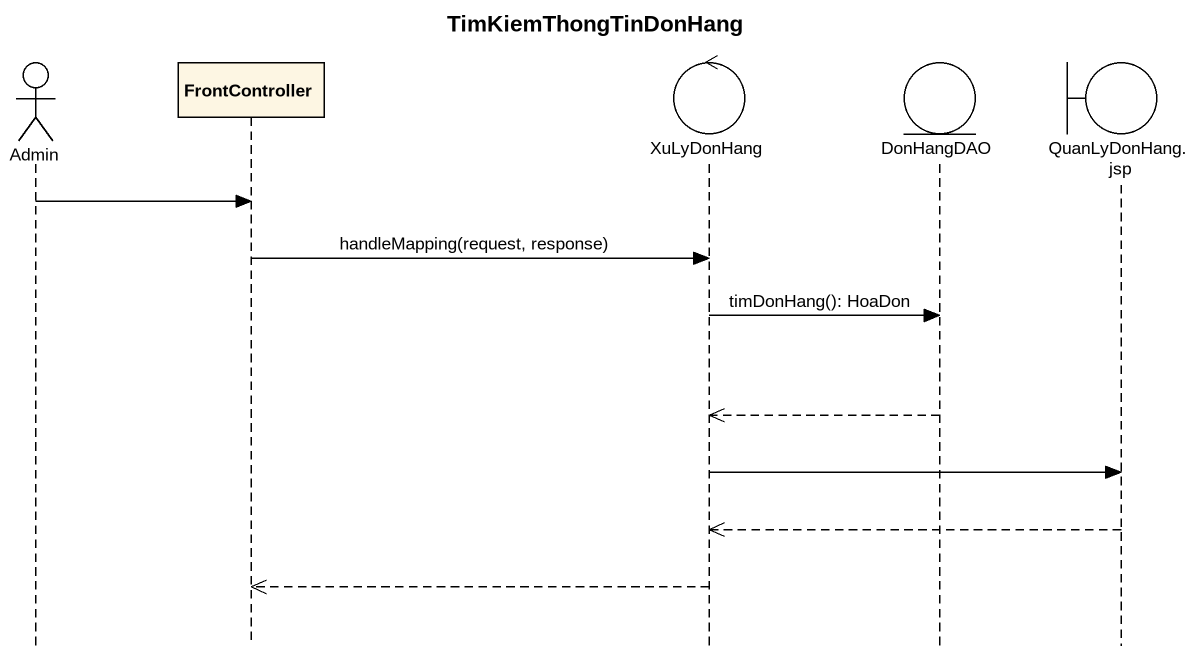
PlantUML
@startuml
title TimKiemThongTinDonHang
hide footbox
actor Admin
participant FrontController
control XuLyDonHang
entity DonHangDAO
boundary "QuanLyDonHang.jsp" as QuanLyDonHang_jsp

Admin -> FrontController
FrontController -> XuLyDonHang : handleMapping(request, response)
XuLyDonHang -> DonHangDAO : timDonHang(): HoaDon
DonHangDAO -->> XuLyDonHang
XuLyDonHang -> QuanLyDonHang_jsp
QuanLyDonHang_jsp -->> XuLyDonHang
XuLyDonHang -->> FrontController
@enduml
